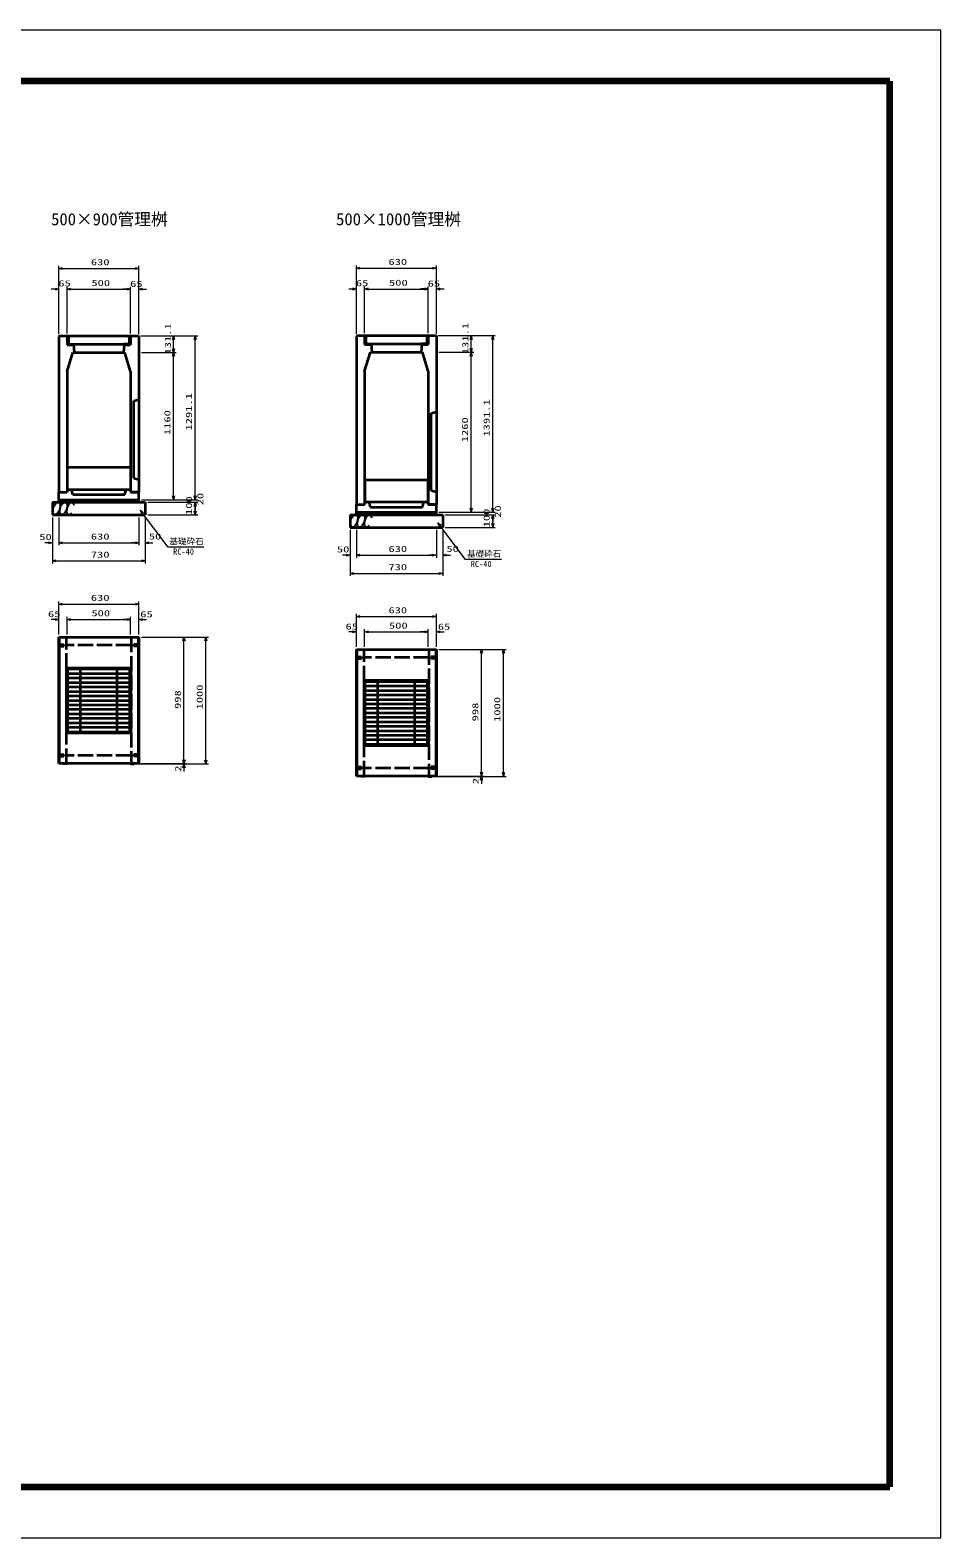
# Model space of a CAD drawing. Units: millimetres on the paper. Extents: x 0 to 841, y 0 to 594.
# Drawn here: x 482 to 841, y 0 to 594 of the extents above; entities that cross this region are included whole.
import ezdxf
from ezdxf.enums import TextEntityAlignment as Align

# ---------------------------------------------------------------- set-up
doc = ezdxf.new("R2010")
doc.units = ezdxf.units.MM
doc.linetypes.add('DASHED', pattern=[7.5, 6, -1.5])
doc.linetypes.add('USER2', pattern=[18.5, 12, -1.5, 3.5, -1.5])
for name, color, linetype, lineweight in [('D-BMK（構造物基準線）', 2, 'USER2', 18), ('D-STR-DIM（寸法）', 7, 'Continuous', 13), ('D-STR-HTXT(基礎砕石-旗)', 7, 'Continuous', 13), ('D-STR-STRF(グリ)', 7, 'Continuous', 25), ('D-STR（構造物）', 1, 'Continuous', 35), ('D-TTL-LINE（区切線）', 7, 'Continuous', 18), ('D-TTL（外枠）', 2, 'Continuous', 140)]:
    doc.layers.add(name, color=color, linetype=linetype, lineweight=lineweight)
doc.layers.add('D-STR-TXT(文字)', color=7, linetype='Continuous')
doc.styles.add('ＭＳ ゴシック', font='')
doc.styles.get('ＭＳ ゴシック').set_extended_font_data('MS Gothic')

# ---------------------------------------------------------------- blocks, each defined once
blk = doc.blocks.new('_Open30')
at = {"color": 7, "linetype": 'Continuous', "lineweight": 13}
for p, q in [((-1, 0.2679), (0, 0)), ((0, 0), (-1, -0.2679)), ((0, 0), (-1, 0))]:
    blk.add_line(p, q, dxfattribs=at)

msp = doc.modelspace()

# ---------------------------------------------------------------- linework, layer by layer
at = {"layer": 'D-BMK（構造物基準線）'}
for p, q in [((493.202, 351.661), (496.051, 351.661)), ((525.626, 351.661), (522.776, 351.661)), ((610.392, 346.76), (613.241, 346.76)), ((642.816, 346.76), (639.966, 346.76)), ((493.202, 308.261), (496.051, 308.261)), ((525.626, 308.261), (522.776, 308.261)), ((610.392, 303.36), (613.241, 303.36)), ((642.816, 303.36), (639.966, 303.36))]:
    msp.add_line(p, q, dxfattribs=at)
at = {"layer": 'D-STR-DIM（寸法）'}
for p, q in [((493.664, 492.916), (493.664, 501.125)), ((495.164, 500.125), (523.664, 500.125)), ((525.164, 492.922), (525.164, 501.125)), ((610.854, 493.015), (610.854, 501.223)), ((612.354, 500.223), (640.854, 500.223)), ((642.354, 493.021), (642.354, 501.223)), ((639.104, 474.603), (639.104, 493.021)), ((642.354, 474.365), (642.354, 493.021)), ((492.164, 491.916), (490.664, 491.916)), ((493.664, 474.319), (493.664, 492.916)), ((496.914, 474.504), (496.914, 492.916)), ((496.914, 475.504), (496.914, 492.916)), ((498.414, 491.916), (499.914, 491.916)), ((498.414, 491.916), (520.414, 491.916)), ((520.414, 491.922), (518.914, 491.922)), ((521.914, 474.504), (521.914, 492.922)), ((521.914, 475.504), (521.914, 492.916)), ((525.164, 474.266), (525.164, 492.922)), ((526.664, 491.922), (528.164, 491.922)), ((609.354, 492.015), (607.854, 492.015)), ((610.854, 474.418), (610.854, 493.015)), ((614.104, 474.603), (614.104, 493.015)), ((614.104, 475.603), (614.104, 493.015)), ((615.604, 492.015), (617.104, 492.015)), ((615.604, 492.015), (637.604, 492.015)), ((637.604, 492.021), (636.104, 492.021)), ((639.104, 475.603), (639.104, 493.015)), ((643.854, 492.021), (645.354, 492.021)), ((525.914, 473.564), (548.367, 473.564)), ((525.914, 473.564), (539.869, 473.564)), ((538.869, 468.511), (538.869, 472.064)), ((547.367, 410.511), (547.367, 472.064)), ((643.104, 473.663), (665.556, 473.663)), ((643.104, 473.663), (657.058, 473.663)), ((656.058, 468.61), (656.058, 472.163)), ((664.556, 405.61), (664.556, 472.163)), ((526.164, 467.011), (539.869, 467.011)), ((526.164, 467.011), (539.869, 467.011)), ((538.869, 410.511), (538.869, 465.511)), ((643.354, 467.11), (657.058, 467.11)), ((643.354, 467.11), (657.058, 467.11)), ((656.058, 405.61), (656.058, 465.61)), ((547.367, 410.511), (547.367, 412.011)), ((526.164, 409.011), (548.367, 409.011)), ((526.164, 409.011), (539.869, 409.011)), ((526.164, 409.011), (548.367, 409.011)), ((528.664, 408.011), (548.367, 408.011)), ((528.664, 408.011), (548.367, 408.011)), ((547.367, 404.511), (547.367, 406.511)), ((547.367, 406.511), (547.367, 405.011)), ((643.354, 404.11), (665.556, 404.11)), ((643.354, 404.11), (657.058, 404.11)), ((643.354, 404.11), (665.556, 404.11)), ((664.556, 405.61), (664.556, 407.11)), ((491.164, 402.011), (491.164, 391.044)), ((491.164, 401.011), (491.164, 383.886)), ((493.664, 402.011), (493.664, 391.044)), ((493.664, 402.011), (493.664, 391.044)), ((525.164, 402.011), (525.164, 391.044)), ((525.164, 401.011), (525.164, 391.044)), ((527.664, 402.011), (527.664, 391.044)), ((527.664, 401.011), (527.664, 383.886)), ((528.664, 403.011), (548.367, 403.011)), ((645.854, 403.11), (665.556, 403.11)), ((645.854, 403.11), (665.556, 403.11)), ((645.854, 398.11), (665.556, 398.11)), ((664.556, 399.61), (664.556, 401.61)), ((664.556, 401.61), (664.556, 400.11)), ((489.664, 392.044), (488.164, 392.044)), ((495.164, 392.044), (496.664, 392.044)), ((495.164, 392.044), (523.664, 392.044)), ((523.664, 392.044), (522.164, 392.044)), ((529.164, 392.044), (530.664, 392.044)), ((608.354, 397.11), (608.354, 386.143)), ((608.354, 396.11), (608.354, 378.985)), ((610.854, 397.11), (610.854, 386.143)), ((610.854, 397.11), (610.854, 386.143)), ((642.354, 397.11), (642.354, 386.143)), ((642.354, 396.11), (642.354, 386.143)), ((644.854, 397.11), (644.854, 386.143)), ((644.854, 396.11), (644.854, 378.985)), ((606.854, 387.143), (605.354, 387.143)), ((612.354, 387.143), (613.854, 387.143)), ((612.354, 387.143), (640.854, 387.143)), ((640.854, 387.143), (639.354, 387.143)), ((646.354, 387.143), (647.854, 387.143)), ((492.664, 384.886), (526.164, 384.886)), ((609.854, 379.985), (643.354, 379.985)), ((493.664, 355.911), (493.664, 368.888)), ((525.164, 362.868), (525.164, 368.888)), ((493.664, 355.911), (493.664, 362.838)), ((495.164, 367.888), (523.664, 367.888)), ((496.914, 355.911), (496.914, 362.838)), ((496.914, 355.911), (496.914, 362.838)), ((521.914, 355.911), (521.914, 362.838)), ((521.914, 355.911), (521.914, 362.838)), ((525.164, 355.911), (525.164, 362.838)), ((610.854, 351.01), (610.854, 363.987)), ((612.354, 362.987), (640.854, 362.987)), ((642.354, 357.967), (642.354, 363.987)), ((492.164, 361.838), (490.664, 361.838)), ((498.414, 361.838), (520.414, 361.838)), ((498.414, 361.838), (499.914, 361.838)), ((520.414, 361.838), (518.914, 361.838)), ((526.664, 361.838), (528.164, 361.838)), ((609.354, 356.937), (607.854, 356.937)), ((610.854, 351.01), (610.854, 357.937)), ((614.104, 351.01), (614.104, 357.937)), ((614.104, 351.01), (614.104, 357.937)), ((615.604, 356.937), (637.604, 356.937)), ((615.604, 356.937), (617.104, 356.937)), ((637.604, 356.937), (636.104, 356.937)), ((639.104, 351.01), (639.104, 357.937)), ((639.104, 351.01), (639.104, 357.937)), ((642.354, 351.01), (642.354, 357.937)), ((643.854, 356.937), (645.354, 356.937)), ((526.164, 354.911), (543.953, 354.911)), ((542.953, 306.511), (542.953, 353.411)), ((543.953, 354.911), (552.593, 354.911)), ((551.593, 306.411), (551.593, 353.411)), ((643.354, 350.01), (661.142, 350.01)), ((660.142, 301.61), (660.142, 348.51)), ((661.142, 350.01), (669.782, 350.01)), ((668.782, 301.51), (668.782, 348.51)), ((524.914, 304.911), (543.953, 304.911)), ((526.164, 305.011), (543.953, 305.011)), ((526.164, 305.011), (543.953, 305.011)), ((541.516, 304.911), (552.593, 304.911)), ((542.953, 306.511), (542.953, 308.011)), ((542.953, 303.411), (542.953, 301.911)), ((660.142, 301.61), (660.142, 303.11)), ((642.104, 300.01), (661.142, 300.01)), ((643.354, 300.11), (661.142, 300.11)), ((643.354, 300.11), (661.142, 300.11)), ((658.705, 300.01), (669.782, 300.01)), ((660.142, 298.51), (660.142, 297.01))]:
    msp.add_line(p, q, dxfattribs=at)
at = {"layer": 'D-STR-HTXT(基礎砕石-旗)'}
for points in [[(550.786, 390.314), (536.682, 390.314), (526.678, 403.64)], [(667.975, 385.413), (653.872, 385.413), (643.868, 398.739)]]:
    msp.add_lwpolyline(points, dxfattribs=at)
at = {"layer": 'D-STR-STRF(グリ)'}
for centre in [(492.759, 405.534), (495.48, 405.534), (609.948, 400.633), (612.67, 400.633)]:
    msp.add_ellipse(centre, major_axis=(0.79, 2.421), ratio=0.5139, dxfattribs=at)
for centre in [(498.22, 405.534), (615.41, 400.633)]:
    msp.add_ellipse(centre, major_axis=(0.79, 2.421), ratio=0.5139, start_param=5.3575563, end_param=10.3750652, dxfattribs=at)
at = {"layer": 'D-STR（構造物）'}
for p, q in [((493.914, 473.564), (493.664, 473.319)), ((493.664, 473.319), (493.664, 412.011)), ((493.914, 473.564), (524.914, 473.564)), ((496.914, 473.564), (496.914, 470.014)), ((496.914, 470.014), (499.414, 470.014)), ((497.214, 473.564), (497.214, 470.314)), ((497.214, 470.314), (499.414, 470.314)), ((497.414, 473.564), (521.414, 473.564)), ((497.414, 473.564), (497.414, 470.314)), ((497.414, 470.314), (521.414, 470.314)), ((499.414, 470.314), (499.414, 470.014)), ((499.464, 470.314), (499.714, 467.011)), ((519.364, 470.314), (519.114, 467.011)), ((521.614, 470.314), (519.414, 470.314)), ((519.414, 470.314), (519.414, 470.014)), ((519.414, 470.014), (521.914, 470.014)), ((521.414, 473.564), (521.414, 470.314)), ((521.614, 473.564), (521.614, 470.314)), ((521.914, 473.564), (521.914, 470.014)), ((524.914, 473.564), (525.164, 473.319)), ((525.164, 473.319), (525.164, 412.011)), ((611.104, 473.663), (610.854, 473.418)), ((610.854, 473.418), (610.854, 407.11)), ((611.104, 473.663), (642.104, 473.663)), ((614.104, 473.663), (614.104, 470.113)), ((614.104, 470.113), (616.604, 470.113)), ((614.404, 473.663), (614.404, 470.413)), ((614.404, 470.413), (616.604, 470.413)), ((614.604, 473.663), (638.604, 473.663)), ((614.604, 473.663), (614.604, 470.413)), ((614.604, 470.413), (638.604, 470.413)), ((616.604, 470.413), (616.604, 470.113)), ((616.654, 470.413), (616.904, 467.11)), ((636.554, 470.413), (636.304, 467.11)), ((638.804, 470.413), (636.604, 470.413)), ((636.604, 470.413), (636.604, 470.113)), ((636.604, 470.113), (639.104, 470.113)), ((638.604, 473.663), (638.604, 470.413)), ((638.804, 473.663), (638.804, 470.413)), ((639.104, 473.663), (639.104, 470.113)), ((642.104, 473.663), (642.354, 473.418)), ((642.354, 473.418), (642.354, 407.11)), ((496.914, 459.511), (499.164, 467.011)), ((499.164, 467.011), (519.664, 467.011)), ((521.914, 459.511), (519.664, 467.011)), ((614.104, 459.61), (616.354, 467.11)), ((616.354, 467.11), (636.854, 467.11)), ((639.104, 459.61), (636.854, 467.11)), ((496.914, 459.511), (496.914, 412.011)), ((521.914, 459.511), (521.914, 412.011)), ((614.104, 459.61), (614.104, 407.11)), ((639.104, 459.61), (639.104, 407.11)), ((523.164, 448.011), (525.164, 448.511)), ((523.164, 417.511), (523.164, 448.011)), ((640.354, 443.11), (642.354, 443.61)), ((640.354, 412.61), (640.354, 443.11)), ((496.989, 421.761), (521.839, 421.761)), ((496.989, 421.761), (496.989, 412.011)), ((521.839, 421.761), (521.839, 412.011)), ((523.164, 417.511), (525.164, 417.011)), ((614.179, 416.86), (639.029, 416.86)), ((614.179, 416.86), (614.179, 407.11)), ((639.029, 416.86), (639.029, 407.11)), ((493.664, 408.011), (493.664, 412.011)), ((493.664, 412.011), (496.989, 412.011)), ((493.664, 412.011), (496.914, 412.011)), ((496.989, 413.011), (521.839, 413.011)), ((499.164, 411.011), (498.664, 413.011)), ((499.164, 411.011), (519.664, 411.011)), ((519.664, 411.011), (520.164, 413.011)), ((525.164, 412.011), (521.839, 412.011)), ((521.914, 412.011), (525.164, 412.011)), ((525.164, 408.011), (525.164, 412.011)), ((640.354, 412.61), (642.354, 412.11)), ((491.164, 408.011), (491.164, 403.011)), ((491.164, 408.011), (527.664, 408.011)), ((493.664, 409.011), (525.164, 409.011)), ((527.664, 408.011), (527.664, 403.011)), ((610.854, 403.11), (610.854, 407.11)), ((610.854, 407.11), (614.179, 407.11)), ((610.854, 407.11), (614.104, 407.11)), ((610.854, 404.11), (642.354, 404.11)), ((614.179, 408.11), (639.029, 408.11)), ((616.354, 406.11), (615.854, 408.11)), ((616.354, 406.11), (636.854, 406.11)), ((636.854, 406.11), (637.354, 408.11)), ((642.354, 407.11), (639.029, 407.11)), ((639.104, 407.11), (642.354, 407.11)), ((642.354, 403.11), (642.354, 407.11)), ((491.164, 403.011), (527.664, 403.011)), ((608.354, 403.11), (608.354, 398.11)), ((608.354, 403.11), (644.854, 403.11)), ((608.354, 398.11), (644.854, 398.11)), ((644.854, 403.11), (644.854, 398.11)), ((493.664, 305.011), (493.664, 354.911)), ((493.664, 354.911), (525.164, 354.911)), ((493.914, 305.011), (493.914, 354.911)), ((524.914, 354.911), (524.914, 305.011)), ((525.164, 354.911), (525.164, 305.011)), ((610.854, 300.11), (610.854, 350.01)), ((610.854, 350.01), (642.354, 350.01)), ((611.104, 300.11), (611.104, 350.01)), ((642.104, 350.01), (642.104, 300.11)), ((642.354, 350.01), (642.354, 300.11)), ((496.664, 317.111), (496.664, 342.811)), ((496.664, 342.811), (522.164, 342.811)), ((497.164, 317.606), (497.164, 342.316)), ((497.164, 342.316), (521.664, 342.316)), ((497.164, 340.551), (521.664, 340.551)), ((497.164, 338.786), (521.664, 338.786)), ((502.164, 317.606), (502.164, 342.316)), ((516.664, 317.606), (516.664, 342.316)), ((521.664, 317.606), (521.664, 342.316)), ((522.164, 317.111), (522.164, 342.811)), ((497.164, 337.021), (521.664, 337.021)), ((497.164, 335.256), (521.664, 335.256)), ((497.164, 333.491), (521.664, 333.491)), ((613.854, 312.21), (613.854, 337.91)), ((613.854, 337.91), (639.354, 337.91)), ((614.354, 312.705), (614.354, 337.415)), ((614.354, 337.415), (638.854, 337.415)), ((614.354, 335.65), (638.854, 335.65)), ((614.354, 333.885), (638.854, 333.885)), ((619.354, 312.705), (619.354, 337.415)), ((633.854, 312.705), (633.854, 337.415)), ((638.854, 312.705), (638.854, 337.415)), ((639.354, 312.21), (639.354, 337.91)), ((497.164, 331.726), (521.664, 331.726)), ((497.164, 329.961), (521.664, 329.961)), ((497.164, 328.196), (521.664, 328.196)), ((614.354, 332.12), (638.854, 332.12)), ((614.354, 330.355), (638.854, 330.355)), ((614.354, 328.59), (638.854, 328.59)), ((614.354, 326.825), (638.854, 326.825)), ((497.164, 326.431), (521.664, 326.431)), ((497.164, 324.666), (521.664, 324.666)), ((497.164, 322.901), (521.664, 322.901)), ((497.164, 321.136), (521.664, 321.136)), ((614.354, 325.06), (638.854, 325.06)), ((614.354, 323.295), (638.854, 323.295)), ((614.354, 321.53), (638.854, 321.53)), ((496.664, 317.111), (522.164, 317.111)), ((497.164, 319.371), (521.664, 319.371)), ((497.164, 317.606), (521.664, 317.606)), ((614.354, 319.765), (638.854, 319.765)), ((614.354, 318), (638.854, 318)), ((614.354, 316.235), (638.854, 316.235)), ((613.854, 312.21), (639.354, 312.21)), ((614.354, 314.47), (638.854, 314.47)), ((614.354, 312.705), (638.854, 312.705)), ((525.164, 305.011), (493.664, 305.011)), ((495.414, 304.911), (495.314, 305.011)), ((496.914, 304.911), (495.414, 304.911)), ((496.914, 304.911), (497.014, 305.011)), ((521.914, 304.911), (521.814, 305.011)), ((521.914, 304.911), (523.414, 304.911)), ((523.414, 304.911), (523.514, 305.011)), ((642.354, 300.11), (610.854, 300.11)), ((612.604, 300.01), (612.504, 300.11)), ((614.104, 300.01), (612.604, 300.01)), ((614.104, 300.01), (614.204, 300.11)), ((639.104, 300.01), (639.004, 300.11)), ((639.104, 300.01), (640.604, 300.01)), ((640.604, 300.01), (640.704, 300.11))]:
    msp.add_line(p, q, dxfattribs=at)
at = {"layer": 'D-STR（構造物）', "linetype": 'DASHED'}
for p, q in [((493.664, 352.011), (495.664, 352.011)), ((493.664, 351.311), (495.664, 351.311)), ((495.664, 351.311), (495.664, 352.011)), ((496.664, 305.011), (496.664, 354.911)), ((522.171, 351.729), (496.671, 351.729)), ((522.164, 354.911), (522.164, 305.011)), ((525.164, 352.011), (523.164, 352.011)), ((523.164, 351.311), (523.164, 352.011)), ((525.164, 351.311), (523.164, 351.311)), ((610.854, 347.11), (612.854, 347.11)), ((610.854, 346.41), (612.854, 346.41)), ((612.854, 346.41), (612.854, 347.11)), ((613.854, 300.11), (613.854, 350.01)), ((639.361, 346.828), (613.861, 346.828)), ((639.354, 350.01), (639.354, 300.11)), ((642.354, 347.11), (640.354, 347.11)), ((640.354, 346.41), (640.354, 347.11)), ((642.354, 346.41), (640.354, 346.41)), ((493.664, 308.611), (495.664, 308.611)), ((493.664, 307.911), (495.664, 307.911)), ((495.664, 308.611), (495.664, 307.911)), ((522.171, 308.193), (496.671, 308.193)), ((523.164, 308.611), (523.164, 307.911)), ((525.164, 308.611), (523.164, 308.611)), ((525.164, 307.911), (523.164, 307.911)), ((610.854, 303.71), (612.854, 303.71)), ((610.854, 303.01), (612.854, 303.01)), ((612.854, 303.71), (612.854, 303.01)), ((639.361, 303.292), (613.861, 303.292)), ((640.354, 303.71), (640.354, 303.01)), ((642.354, 303.71), (640.354, 303.71)), ((642.354, 303.01), (640.354, 303.01))]:
    msp.add_line(p, q, dxfattribs=at)
at = {"layer": 'D-TTL-LINE（区切線）'}
for p, q in [((841, 594), (0, 594)), ((841, 0), (841, 594)), ((0, 0), (841, 0))]:
    msp.add_line(p, q, dxfattribs=at)
at = {"layer": 'D-TTL（外枠）'}
for p, q in [((820.9, 573.9), (20.1, 573.9)), ((820.9, 20.1), (820.9, 573.9)), ((20.1, 20.1), (820.9, 20.1))]:
    msp.add_line(p, q, dxfattribs=at)

# ---------------------------------------------------------------- block references
at = {"layer": 'D-STR-DIM（寸法）', "xscale": 1.5, "yscale": 1.5}
for p, rotation in [((493.664, 500.125), 180), ((610.854, 500.223), 180), ((496.914, 491.916), 180), ((496.914, 491.916), 180), ((525.164, 491.922), 180), ((614.104, 492.015), 180), ((614.104, 492.015), 180), ((642.354, 492.021), 180), ((538.869, 473.564), 90), ((547.367, 473.564), 90), ((656.058, 473.663), 90), ((664.556, 473.663), 90), ((538.869, 467.011), 270), ((538.869, 467.011), 90), ((656.058, 467.11), 270), ((656.058, 467.11), 90), ((538.869, 409.011), 270), ((547.367, 409.011), 270), ((547.367, 409.011), 270), ((547.367, 408.011), 90), ((547.367, 408.011), 90), ((547.367, 403.011), 270), ((656.058, 404.11), 270), ((664.556, 404.11), 270), ((664.556, 404.11), 270), ((664.556, 403.11), 90), ((664.556, 403.11), 90), ((664.556, 398.11), 270), ((493.664, 392.044), 180), ((493.664, 392.044), 180), ((527.664, 392.044), 180), ((610.854, 387.143), 180), ((610.854, 387.143), 180), ((644.854, 387.143), 180), ((491.164, 384.886), 180), ((608.354, 379.985), 180), ((493.664, 367.888), 180), ((610.854, 362.987), 180), ((496.914, 361.838), 180), ((496.914, 361.838), 180), ((525.164, 361.838), 180), ((614.104, 356.937), 180), ((614.104, 356.937), 180), ((642.354, 356.937), 180), ((542.953, 354.911), 90), ((551.593, 354.911), 90), ((660.142, 350.01), 90), ((668.782, 350.01), 90), ((542.953, 305.011), 270), ((542.953, 305.011), 270), ((542.953, 304.911), 90), ((551.593, 304.911), 270), ((660.142, 300.11), 270), ((660.142, 300.11), 270), ((660.142, 300.01), 90), ((668.782, 300.01), 270)]:
    msp.add_blockref('_Open30', p, dxfattribs=dict(at, rotation=rotation))
for p in [(525.164, 500.125), (642.354, 500.223), (493.664, 491.916), (521.914, 491.922), (521.914, 491.916), (610.854, 492.015), (639.104, 492.021), (639.104, 492.015), (491.164, 392.044), (525.164, 392.044), (525.164, 392.044), (608.354, 387.143), (642.354, 387.143), (642.354, 387.143), (527.664, 384.886), (644.854, 379.985), (525.164, 367.888), (642.354, 362.987), (493.664, 361.838), (521.914, 361.838), (521.914, 361.838), (610.854, 356.937), (639.104, 356.937), (639.104, 356.937)]:
    msp.add_blockref('_Open30', p, dxfattribs=at)
at = {"layer": 'D-STR-HTXT(基礎砕石-旗)', "xscale": 1.5, "yscale": 1.5, "rotation": 126.89552}
for p in [(525.777, 404.839), (642.967, 399.938)]:
    msp.add_blockref('_Open30', p, dxfattribs=at)

# ---------------------------------------------------------------- texts
at = {"layer": 'D-STR-DIM（寸法）', "style": 'ＭＳ ゴシック', "width": 1.5}
for s, p in [('630', (506.289, 500.662)), ('630', (623.479, 500.761)), ('65', (493.461, 492.31)), ('500', (506.497, 492.454)), ('65', (521.729, 492.145)), ('65', (610.651, 492.409)), ('500', (623.687, 492.552)), ('65', (638.919, 492.244)), ('50', (485.966, 392.411)), ('630', (506.289, 392.581)), ('50', (529.116, 392.618)), ('730', (506.289, 385.424)), ('50', (603.156, 387.51)), ('630', (623.479, 387.68)), ('50', (646.306, 387.717)), ('730', (623.479, 380.523)), ('630', (506.289, 368.425)), ('65', (489.395, 362.026)), ('500', (506.497, 362.375)), ('65', (525.729, 361.962)), ('630', (623.479, 363.524)), ('65', (606.585, 357.125)), ('500', (623.687, 357.474)), ('65', (642.919, 357.061))]:
    msp.add_text(s, height=2.405, dxfattribs=at).set_placement(p, align=Align.BOTTOM_LEFT)
for s, p in [('131.1', (538.494, 466.265)), ('131.1', (655.683, 466.364)), ('1291.1', (546.829, 436.287)), ('1391.1', (664.019, 433.886)), ('1160', (538.331, 434.469)), ('1260', (655.521, 431.651)), ('100', (546.829, 403.011)), ('20', (551.281, 406.792)), ('100', (664.019, 398.11)), ('20', (668.471, 401.891)), ('998', (542.415, 326.586)), ('1000', (551.055, 326.369)), ('998', (659.605, 321.685)), ('1000', (668.245, 321.468)), ('2', (542.59, 301.823)), ('2', (659.78, 296.922))]:
    msp.add_text(s, height=2.405, rotation=90, dxfattribs=at).set_placement(p, align=Align.BOTTOM_LEFT)
at = {"layer": 'D-STR-HTXT(基礎砕石-旗)', "style": 'ＭＳ ゴシック'}
for s, p in [('基礎砕石', (537.217, 390.65)), ('RC-40', (538.705, 386.664)), ('基礎砕石', (654.407, 385.749)), ('RC-40', (655.895, 381.763))]:
    msp.add_text(s, height=2.405, dxfattribs=at).set_placement(p, align=Align.BOTTOM_LEFT)
at = {"layer": 'D-STR-TXT(文字)', "style": 'ＭＳ ゴシック'}
for s, p in [('500×900管理桝', (490.628, 515.671)), ('500×1000管理桝', (602.844, 515.671))]:
    msp.add_text(s, height=4.811, dxfattribs=at).set_placement(p, align=Align.BOTTOM_LEFT)

doc.saveas('drawing.dxf')
